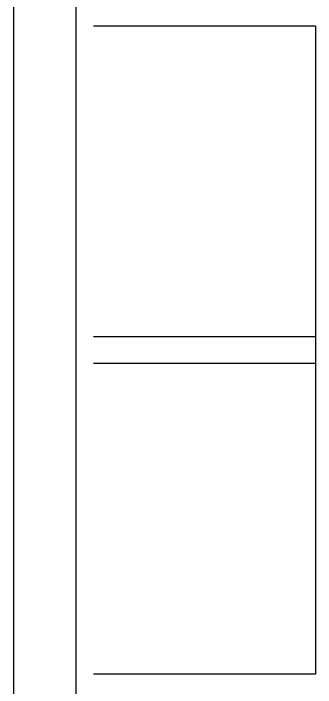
# Model space of a CAD drawing. Header units: millimetres. Extents: x 0 to 460316, y -63250 to 103204.
# Drawn here: x 182563 to 182903, y 48987 to 49747 of the extents above; entities that cross this region are included whole.
import ezdxf

# ---------------------------------------------------------------- set-up
doc = ezdxf.new("R2010")
doc.units = ezdxf.units.MM
doc.header["$LTSCALE"] = 25
doc.layers.add('BATH', color=4, linetype='Continuous')

msp = doc.modelspace()

# ---------------------------------------------------------------- linework, layer by layer
at = {"layer": 'BATH'}
for p, q in [((182563.26, 49962.45), (182563.26, 47802.45)), ((182633.26, 49962.45), (182633.26, 47782.45)), ((182903.26, 49732.45), (182653.26, 49732.45)), ((182903.26, 49732.45), (182903.26, 49002.45)), ((182903.26, 49382.45), (182653.26, 49382.45)), ((182903.26, 49352.45), (182653.26, 49352.45)), ((182903.26, 49002.45), (182653.26, 49002.45))]:
    msp.add_line(p, q, dxfattribs=at)

doc.saveas('drawing.dxf')
